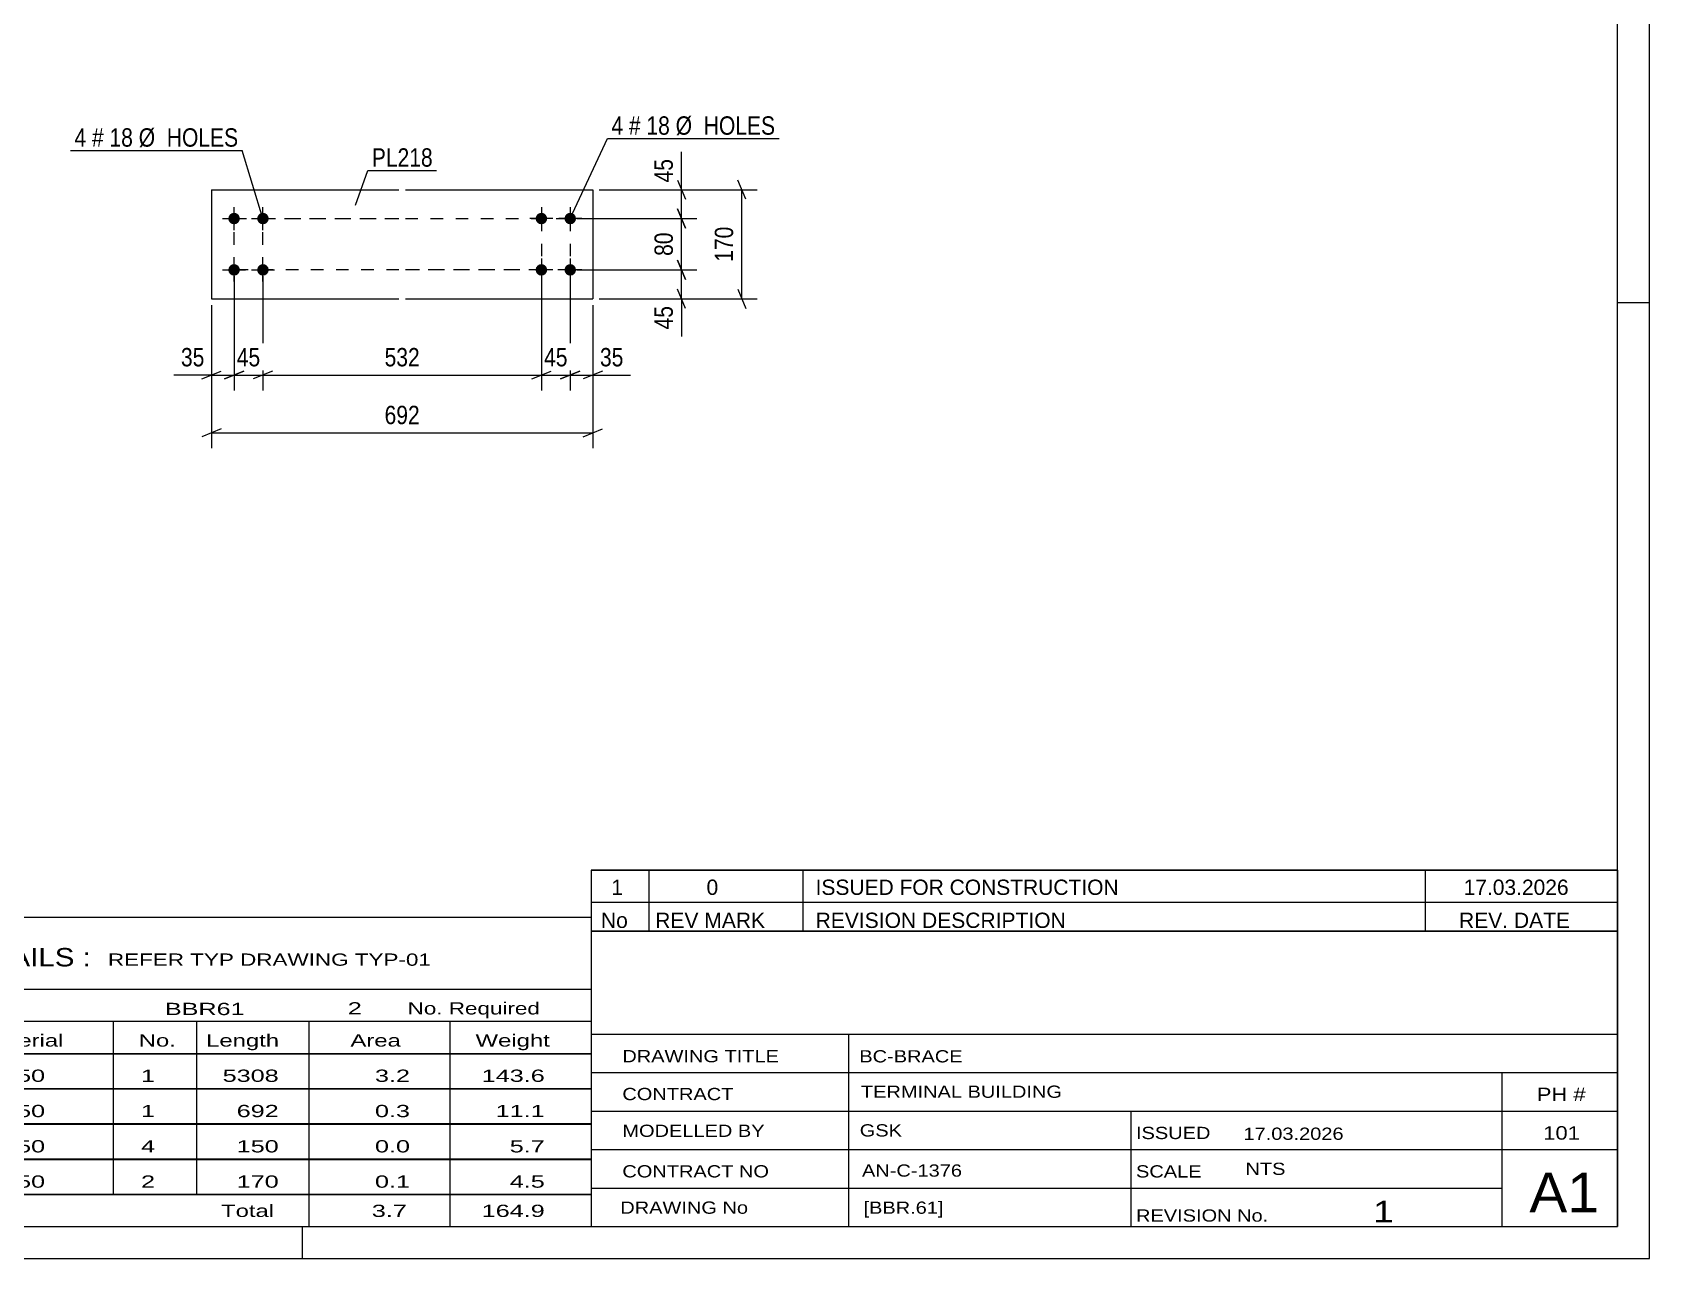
# Model space of a CAD drawing. Header units: millimetres. Extents: x 0 to 594, y 0 to 420.
# Drawn here: x 341.9 to 594, y 0 to 191.2 of the extents above; entities that cross this region are included whole.
import ezdxf

# ---------------------------------------------------------------- set-up
doc = ezdxf.new("R2010")
doc.units = ezdxf.units.MM
doc.linetypes.add('DXK_LINE_DOT2', pattern=[3.9198, 1.9599, -1.9599])
doc.styles.add('Arial Narrow', font='ARIALN.TTF', dxfattribs={"height": 0.2})

# ---------------------------------------------------------------- blocks, each defined once
blk = doc.blocks.new('Unknown-580610752-1130')
at = {"color": 5, "linetype": 'Continuous'}
for p, q in [((594, 0), (594, 420)), ((589, 5), (589, 415)), ((594, 149), (589, 149)), ((5, 5), (589, 5)), ((384, 0), (384, 5)), ((0, 0), (594, 0))]:
    blk.add_line(p, q, dxfattribs=at)
blk = doc.blocks.new('Part-580610752-3577 - 3576')
at = {"color": 2, "linetype": 'Continuous'}
for p, q in [((369.86, 166.63), (369.86, 149.63)), ((369.86, 166.63), (399.06, 166.63)), ((400.06, 166.63), (429.26, 166.63)), ((429.26, 166.63), (429.26, 149.63)), ((369.86, 149.63), (399.06, 149.63)), ((400.06, 149.63), (429.26, 149.63))]:
    blk.add_line(p, q, dxfattribs=at)
blk = doc.blocks.new('Bolt-580610752-3578 - 3576')
at = {"linetype": 'Continuous'}
for points in [[(421.26, 161.23, -1), (421.26, 163.03, -1)], [(425.76, 161.23, -1), (425.76, 163.03, -1)], [(421.26, 153.23, -1), (421.26, 155.03, -1)], [(425.76, 153.23, -1), (425.76, 155.03, -1)]]:
    blk.add_hatch(color=1, dxfattribs=at).paths.add_polyline_path(points)
at = {"color": 1, "linetype": 'Continuous'}
for p, q in [((421.26, 163.93), (421.26, 160.33)), ((425.76, 163.93), (425.76, 160.33)), ((423.06, 162.13), (419.46, 162.13)), ((427.56, 162.13), (423.96, 162.13)), ((423.06, 154.13), (419.46, 154.13)), ((421.26, 155.93), (421.26, 152.33)), ((427.56, 154.13), (423.96, 154.13)), ((425.76, 155.93), (425.76, 152.33))]:
    blk.add_line(p, q, dxfattribs=at)
blk = doc.blocks.new('Bolt-580610752-3579 - 3576')
at = {"linetype": 'Continuous'}
for points in [[(373.36, 163.03, -1), (373.36, 161.23, -1)], [(377.86, 163.03, -1), (377.86, 161.23, -1)], [(373.36, 155.03, -1), (373.36, 153.23, -1)], [(377.86, 155.03, -1), (377.86, 153.23, -1)]]:
    blk.add_hatch(color=1, dxfattribs=at).paths.add_polyline_path(points)
at = {"color": 1, "linetype": 'Continuous'}
for p, q in [((373.36, 160.33), (373.36, 163.93)), ((377.86, 160.33), (377.86, 163.93)), ((371.56, 162.13), (375.16, 162.13)), ((376.06, 162.13), (379.66, 162.13)), ((371.56, 154.13), (375.16, 154.13)), ((373.36, 152.33), (373.36, 155.93)), ((376.06, 154.13), (379.66, 154.13)), ((377.86, 152.33), (377.86, 155.93))]:
    blk.add_line(p, q, dxfattribs=at)
blk = doc.blocks.new('Rectangle-580610752-3797 - 3576')
at = {"color": 1, "linetype": 'DXK_LINE_DOT2'}
for p, q in [((373.36, 162.13), (399.06, 162.13)), ((373.36, 154.13), (373.36, 162.13)), ((400.06, 162.13), (425.76, 162.13)), ((425.76, 162.13), (425.76, 154.13)), ((399.06, 154.13), (373.36, 154.13)), ((425.76, 154.13), (400.06, 154.13))]:
    blk.add_line(p, q, dxfattribs=at)
blk = doc.blocks.new('Rectangle-580610752-3807 - 3576')
at = {"color": 1, "linetype": 'DXK_LINE_DOT2'}
for p, q in [((377.86, 162.13), (399.06, 162.13)), ((377.86, 154.13), (377.86, 162.13)), ((400.06, 162.13), (421.26, 162.13)), ((421.26, 162.13), (421.26, 154.13)), ((399.06, 154.13), (377.86, 154.13)), ((421.26, 154.13), (400.06, 154.13))]:
    blk.add_line(p, q, dxfattribs=at)
blk = doc.blocks.new('StraightDimension-580610752-3624 - 3576')
at = {"color": 7, "linetype": 'Continuous'}
for p, q in [((430.26, 166.63), (454.9, 166.63)), ((453.1, 165.13), (451.9, 168.13)), ((452.5, 149.63), (452.5, 166.63)), ((430.26, 149.63), (454.9, 149.63)), ((451.9, 151.13), (453.1, 148.13))]:
    blk.add_line(p, q, dxfattribs=at)
at = {"color": 0}
blk.add_wipeout([(451.75, 161.48), (447.55, 161.48), (447.55, 154.79), (451.75, 154.79)], dxfattribs=at)
at = {"color": 3, "style": 'Arial Narrow'}
blk.add_text('170', height=2.863, rotation=90.0002, dxfattribs=at).set_placement((451.15, 155.39))
blk = doc.blocks.new('StraightDimension-580610752-3584 - 3576')
at = {"color": 7, "linetype": 'Continuous'}
for p, q in [((425.76, 153.13), (425.76, 135.34)), ((429.26, 148.63), (429.26, 135.34)), ((424.26, 137.14), (427.26, 138.34)), ((425.76, 137.74), (429.26, 137.74)), ((430.76, 138.34), (427.76, 137.14))]:
    blk.add_line(p, q, dxfattribs=at)
at = {"color": 0}
blk.add_wipeout([(434.64, 138.49), (434.64, 142.69), (429.79, 142.69), (429.79, 138.49)], dxfattribs=at)
at = {"color": 7, "linetype": 'Continuous'}
blk.add_line((429.26, 137.74), (435.17, 137.74), dxfattribs=at)
blk.add_line((429.26, 137.74), (435.17, 137.74), dxfattribs=at)
at = {"color": 3, "style": 'Arial Narrow'}
blk.add_text('35', height=2.863, dxfattribs=at).set_placement((430.39, 139.09))
blk = doc.blocks.new('StraightDimension-580610752-3585 - 3576')
at = {"color": 7, "linetype": 'Continuous'}
for p, q in [((421.26, 153.13), (421.26, 135.34)), ((425.76, 153.13), (425.76, 135.34)), ((419.76, 137.14), (422.76, 138.34)), ((421.26, 137.74), (425.76, 137.74)), ((427.26, 138.34), (424.26, 137.14))]:
    blk.add_line(p, q, dxfattribs=at)
at = {"color": 0}
blk.add_wipeout([(425.94, 138.49), (425.94, 142.69), (421.08, 142.69), (421.08, 138.49)], dxfattribs=at)
at = {"color": 3, "style": 'Arial Narrow'}
blk.add_text('45', height=2.863, dxfattribs=at).set_placement((421.68, 139.09))
blk = doc.blocks.new('StraightDimension-580610752-3586 - 3576')
at = {"color": 7, "linetype": 'Continuous'}
for p, q in [((377.86, 153.13), (377.86, 135.34)), ((421.26, 153.13), (421.26, 135.34)), ((379.36, 138.34), (376.36, 137.14)), ((377.86, 137.74), (421.26, 137.74)), ((419.76, 137.14), (422.76, 138.34))]:
    blk.add_line(p, q, dxfattribs=at)
at = {"color": 0}
blk.add_wipeout([(402.9, 138.49), (402.9, 142.69), (396.22, 142.69), (396.22, 138.49)], dxfattribs=at)
at = {"color": 3, "style": 'Arial Narrow'}
blk.add_text('532', height=2.863, dxfattribs=at).set_placement((396.82, 139.09))
blk = doc.blocks.new('StraightDimension-580610752-3587 - 3576')
at = {"color": 7, "linetype": 'Continuous'}
for p, q in [((373.36, 153.13), (373.36, 135.34)), ((377.86, 153.13), (377.86, 135.34)), ((371.86, 137.14), (374.86, 138.34)), ((373.36, 137.74), (377.86, 137.74)), ((379.36, 138.34), (376.36, 137.14))]:
    blk.add_line(p, q, dxfattribs=at)
at = {"color": 0}
blk.add_wipeout([(378.04, 138.49), (378.04, 142.69), (373.18, 142.69), (373.18, 138.49)], dxfattribs=at)
at = {"color": 3, "style": 'Arial Narrow'}
blk.add_text('45', height=2.863, dxfattribs=at).set_placement((373.78, 139.09))
blk = doc.blocks.new('StraightDimension-580610752-3588 - 3576')
at = {"color": 7, "linetype": 'Continuous'}
for p, q in [((373.36, 153.13), (373.36, 135.34)), ((369.86, 148.63), (369.86, 135.34)), ((368.36, 137.14), (371.36, 138.34)), ((369.86, 137.74), (373.36, 137.74)), ((374.86, 138.34), (371.86, 137.14))]:
    blk.add_line(p, q, dxfattribs=at)
at = {"color": 0}
blk.add_wipeout([(369.34, 138.49), (369.34, 142.69), (364.48, 142.69), (364.48, 138.49)], dxfattribs=at)
at = {"color": 7, "linetype": 'Continuous'}
blk.add_line((369.86, 137.74), (363.95, 137.74), dxfattribs=at)
blk.add_line((369.86, 137.74), (363.95, 137.74), dxfattribs=at)
at = {"color": 3, "style": 'Arial Narrow'}
blk.add_text('35', height=2.863, dxfattribs=at).set_placement((365.08, 139.09))
blk = doc.blocks.new('StraightDimension-580610752-3604 - 3576')
at = {"color": 7, "linetype": 'Continuous'}
for p, q in [((369.86, 148.63), (369.86, 126.33)), ((429.26, 148.63), (429.26, 126.33)), ((371.36, 129.33), (368.36, 128.13)), ((369.86, 128.73), (429.26, 128.73)), ((427.76, 128.13), (430.76, 129.33))]:
    blk.add_line(p, q, dxfattribs=at)
at = {"color": 0}
blk.add_wipeout([(402.9, 129.48), (402.9, 133.68), (396.22, 133.68), (396.22, 129.48)], dxfattribs=at)
at = {"color": 3, "style": 'Arial Narrow'}
blk.add_text('692', height=2.863, dxfattribs=at).set_placement((396.82, 130.08))
blk = doc.blocks.new('StraightDimension-580610752-3772 - 3576')
at = {"color": 7, "linetype": 'Continuous'}
for p, q in [((430.26, 166.63), (445.5, 166.63)), ((442.5, 168.13), (443.7, 165.13)), ((443.1, 162.13), (443.1, 166.63)), ((426.76, 162.13), (445.5, 162.13)), ((443.7, 160.63), (442.5, 163.63))]:
    blk.add_line(p, q, dxfattribs=at)
at = {"color": 0}
blk.add_wipeout([(442.35, 172.02), (438.15, 172.02), (438.15, 167.16), (442.35, 167.16)], dxfattribs=at)
at = {"color": 7, "linetype": 'Continuous'}
blk.add_line((443.1, 166.63), (443.1, 172.54), dxfattribs=at)
blk.add_line((443.1, 166.63), (443.1, 172.54), dxfattribs=at)
at = {"color": 3, "style": 'Arial Narrow'}
blk.add_text('45', height=2.863, rotation=90.0002, dxfattribs=at).set_placement((441.75, 167.76))
blk = doc.blocks.new('StraightDimension-580610752-3773 - 3576')
at = {"color": 7, "linetype": 'Continuous'}
for p, q in [((426.76, 162.13), (445.5, 162.13)), ((442.5, 163.63), (443.7, 160.63)), ((443.1, 154.13), (443.1, 162.13)), ((426.76, 154.13), (445.5, 154.13)), ((443.7, 152.63), (442.5, 155.63))]:
    blk.add_line(p, q, dxfattribs=at)
at = {"color": 0}
blk.add_wipeout([(442.35, 160.56), (438.15, 160.56), (438.15, 155.71), (442.35, 155.71)], dxfattribs=at)
at = {"color": 3, "style": 'Arial Narrow'}
blk.add_text('80', height=2.863, rotation=90.0002, dxfattribs=at).set_placement((441.75, 156.31))
blk = doc.blocks.new('StraightDimension-580610752-3774 - 3576')
at = {"color": 7, "linetype": 'Continuous'}
for p, q in [((426.76, 154.13), (445.5, 154.13)), ((442.5, 155.63), (443.7, 152.63)), ((443.1, 149.63), (443.1, 154.13)), ((430.26, 149.63), (445.5, 149.63)), ((443.7, 148.13), (442.5, 151.13))]:
    blk.add_line(p, q, dxfattribs=at)
at = {"color": 0}
blk.add_wipeout([(442.35, 149.11), (438.15, 149.11), (438.15, 144.25), (442.35, 144.25)], dxfattribs=at)
at = {"color": 7, "linetype": 'Continuous'}
blk.add_line((443.1, 149.63), (443.1, 143.73), dxfattribs=at)
blk.add_line((443.1, 149.63), (443.1, 143.73), dxfattribs=at)
at = {"color": 3, "style": 'Arial Narrow'}
blk.add_text('45', height=2.863, rotation=90.0002, dxfattribs=at).set_placement((441.75, 144.85))
blk = doc.blocks.new('Unknown-580610752-4542')
at = {"color": 7, "linetype": 'Continuous'}
for p, q in [((429, 51.05), (429, 5)), ((429, 51.05), (589, 51.05)), ((589, 51), (589, 5)), ((429, 35), (589, 35)), ((469.14, 35), (469.14, 5)), ((429, 29), (589, 29)), ((571, 5.05), (571, 29.05)), ((429, 23), (589, 23)), ((513.14, 23), (513.14, 5)), ((429, 17), (589, 17)), ((429, 11), (571, 11)), ((429, 5), (589, 5))]:
    blk.add_line(p, q, dxfattribs=at)
at = {"color": 7, "style": 'Arial Narrow'}
for s, height, width, p in [('DRAWING TITLE', 1.9089, 1.425378, (433.88, 30.61)), ('BC-BRACE', 1.909, 1.425378, (470.81, 30.59)), ('CONTRACT', 1.909, 1.425378, (433.88, 24.71)), ('TERMINAL BUILDING', 1.9089, 1.425378, (471.06, 25.07)), ('MODELLED BY', 1.9089, 1.425378, (433.88, 18.98)), ('GSK', 1.909, 1.425378, (470.88, 19.04)), ('ISSUED', 1.909, 1.425378, (513.94, 18.64)), ('17.03.2026', 1.909, 1.425378, (530.69, 18.52)), ('CONTRACT NO', 1.9089, 1.425378, (433.88, 12.66)), ('AN-C-1376', 1.909, 1.425378, (471.23, 12.78)), ('SCALE', 1.909, 1.425378, (513.94, 12.65)), ('A1', 6.204, 1.25, (575.24, 7.2)), ('DRAWING No', 1.909, 1.425378, (433.56, 7)), ('[BBR.61]', 1.909, 1.425378, (471.46, 6.99)), ('REVISION No.', 1.9089, 1.425378, (513.94, 5.77)), ('1', 3.34, 1.5, (550.91, 5.68))]:
    blk.add_text(s, height=height, dxfattribs=dict(at, width=width)).set_placement(p)
at = {"color": 7, "linetype": 'Continuous', "style": 'Arial Narrow'}
for s, height, width, p in [('PH #', 2.1, 1.42538, (576.4, 24.55)), ('101', 2.1, 1.42538, (577.41, 18.55)), ('NTS', 1.909, 1.425378, (531, 13.05))]:
    blk.add_text(s, height=height, dxfattribs=dict(at, width=width)).set_placement(p)
blk = doc.blocks.new('Unknown-580610752-4543')
at = {"color": 7, "linetype": 'Continuous'}
for p, q in [((429, 60.55), (589, 60.55)), ((589, 60.55), (429, 60.55)), ((429, 60.55), (429, 55.55)), ((438, 60.55), (438, 55.55)), ((462, 60.55), (462, 55.55)), ((559, 60.55), (559, 55.55)), ((589, 60.55), (589, 55.55)), ((429, 55.55), (589, 55.55)), ((429, 55.55), (429, 51.05)), ((429, 55.55), (589, 55.55)), ((438, 55.55), (438, 51.05)), ((462, 55.55), (462, 51.05)), ((559, 55.55), (559, 51.05)), ((589, 55.55), (589, 51.05)), ((589, 51.05), (429, 51.05))]:
    blk.add_line(p, q, dxfattribs=at)
at = {"color": 7, "linetype": 'Continuous', "style": 'Arial Narrow'}
for s, height, width, p in [('1', 2.39, 1.196471, (432.16, 56.7)), ('0', 2.39, 1.196471, (447, 56.7)), ('ISSUED FOR CONSTRUCTION', 2.3861, 1.196471, (464, 56.7)), ('17.03.2026', 2.386, 1.196471, (565, 56.7)), ('No', 2.386, 1.2, (430.54, 51.55)), ('REV MARK', 2.386, 1.2, (439, 51.55)), ('REVISION DESCRIPTION', 2.3861, 1.2, (464, 51.55)), ('REV. DATE', 2.386, 1.2, (564.28, 51.55))]:
    blk.add_text(s, height=height, dxfattribs=dict(at, width=width)).set_placement(p)
blk = doc.blocks.new('Unknown-580610752-4544')
at = {"color": 7, "linetype": 'Continuous'}
for p, q in [((269, 53.25), (429, 53.25)), ((269, 42), (269, 53.25)), ((429, 53.25), (429, 42)), ((269, 42), (429, 42)), ((269, 42), (269, 37)), ((429, 42), (429, 37)), ((269, 37), (429, 37)), ((269, 37), (269, 32)), ((293, 37), (293, 32)), ((328.5, 37), (328.5, 32)), ((354.5, 37), (354.5, 32)), ((367.5, 37), (367.5, 32)), ((385, 37), (385, 32)), ((407, 37), (407, 32)), ((429, 37), (429, 32)), ((269, 32), (429, 32)), ((269, 31.95), (269, 26.55)), ((269, 31.95), (429, 31.95)), ((293, 32), (293, 26.5)), ((328.5, 32), (328.5, 26.5)), ((354.5, 32), (354.5, 26.5)), ((367.5, 32), (367.5, 26.5)), ((385, 32), (385, 26.5)), ((407, 32), (407, 26.5)), ((429, 31.95), (429, 26.55)), ((269, 26.55), (429, 26.55)), ((269, 26.45), (269, 21.05)), ((269, 26.45), (429, 26.45)), ((293, 26.5), (293, 21)), ((328.5, 26.5), (328.5, 21)), ((354.5, 26.5), (354.5, 21)), ((367.5, 26.5), (367.5, 21)), ((385, 26.5), (385, 21)), ((407, 26.5), (407, 21)), ((429, 26.45), (429, 21.05)), ((269, 21.05), (429, 21.05)), ((269, 20.95), (269, 15.55)), ((269, 20.95), (429, 20.95)), ((293, 21), (293, 15.5)), ((328.5, 21), (328.5, 15.5)), ((354.5, 21), (354.5, 15.5)), ((367.5, 21), (367.5, 15.5)), ((385, 21), (385, 15.5)), ((407, 21), (407, 15.5)), ((429, 20.95), (429, 15.55)), ((269, 15.55), (429, 15.55)), ((269, 15.45), (269, 10.05)), ((269, 15.45), (429, 15.45)), ((293, 15.5), (293, 10)), ((328.5, 15.5), (328.5, 10)), ((354.5, 15.5), (354.5, 10)), ((367.5, 15.5), (367.5, 10)), ((385, 15.5), (385, 10)), ((407, 15.5), (407, 10)), ((429, 15.45), (429, 10.05)), ((269, 10.05), (429, 10.05)), ((269, 10), (429, 10)), ((269, 10), (269, 5)), ((385, 10), (385, 5)), ((407, 10), (407, 5)), ((429, 10), (429, 5)), ((269, 5), (429, 5))]:
    blk.add_line(p, q, dxfattribs=at)
at = {"color": 7, "style": 'Arial Narrow'}
for s, height, width, p in [('GENERAL NOTES & WELD DETAILS :', 2.8633, 1.4, (270.15, 45.56)), ('REFER TYP DRAWING TYP-01', 1.9089, 1.6, (353.7, 45.66)), ("MATERIAL LIST FOR ASSEMBLY MK'D", 1.9089, 1.6, (270.15, 38.06)), ('BBR61', 1.909, 1.794707, (362.57, 37.97)), ('2', 1.91, 1.794707, (391.08, 38.06)), ('No. Required', 1.9089, 1.6, (400.41, 38.06)), ('Mark', 1.909, 1.7, (270.34, 33)), ('Profile', 1.909, 1.7, (303.41, 33)), ('Material', 1.909, 1.7, (333.54, 33.06)), ('No.', 1.909, 1.7, (358.5, 33.06)), ('Length', 1.909, 1.7, (369, 33.06)), ('Area', 1.909, 1.7, (391.5, 33.06)), ('Weight', 1.909, 1.7, (411, 33.06))]:
    blk.add_text(s, height=height, dxfattribs=dict(at, width=width)).set_placement(p)
at = {"color": 7, "linetype": 'Continuous', "style": 'Arial Narrow'}
for s, height, width, p in [('BBR61', 1.909, 1.794707, (270.5, 27.56)), ('SHS150*6', 1.909, 1.794707, (295, 27.56)), ('E350', 1.909, 1.794707, (334.74, 27.56)), ('1', 1.91, 1.794707, (358.86, 27.56)), ('5308', 1.909, 1.794707, (371.58, 27.56)), ('3.2', 1.909, 1.794707, (395.32, 27.56)), ('143.6', 1.909, 1.794707, (411.96, 27.56)), ('PL218', 1.909, 1.794707, (270.5, 22.06)), ('PL12*170', 1.909, 1.794707, (295, 22.06)), ('E350', 1.909, 1.794707, (334.74, 22.06)), ('1', 1.91, 1.794707, (358.86, 22.06)), ('692', 1.909, 1.794707, (373.77, 22.06)), ('0.3', 1.909, 1.794707, (395.32, 22.06)), ('11.1', 1.909, 1.794707, (414.14, 22.06)), ('PL40', 1.909, 1.794707, (270.5, 16.56)), ('PL10*120', 1.909, 1.794707, (295, 16.56)), ('E350', 1.909, 1.794707, (334.74, 16.56)), ('4', 1.91, 1.794707, (358.86, 16.56)), ('150', 1.909, 1.794707, (373.77, 16.56)), ('0.0', 1.909, 1.794707, (395.32, 16.56)), ('5.7', 1.909, 1.794707, (416.33, 16.56)), ('PL98', 1.909, 1.794707, (270.5, 11.06)), ('PL10*170', 1.909, 1.794707, (295, 11.06)), ('E350', 1.909, 1.794707, (334.74, 11.06)), ('2', 1.91, 1.794707, (358.86, 11.06)), ('170', 1.909, 1.794707, (373.77, 11.06)), ('0.1', 1.909, 1.794707, (395.32, 11.06)), ('4.5', 1.909, 1.794707, (416.33, 11.06)), ('Total', 1.909, 1.7, (371.33, 6.5)), ('3.7', 1.909, 1.794707, (394.83, 6.5)), ('164.9', 1.909, 1.794707, (411.96, 6.5))]:
    blk.add_text(s, height=height, dxfattribs=dict(at, width=width)).set_placement(p)
blk = doc.blocks.new('Mark-580610752-3631 - 3576')
at = {"color": 0}
blk.add_wipeout([(350.31, 173.34), (350.31, 176.34), (348.48, 176.34), (348.48, 173.34)], dxfattribs=at)
blk.add_wipeout([(350.31, 173.34), (350.31, 176.34), (348.48, 176.34), (348.48, 173.34)], dxfattribs=at)
blk.add_wipeout([(353.04, 173.34), (353.04, 176.34), (351.21, 176.34), (351.21, 173.34)], dxfattribs=at)
blk.add_wipeout([(353.04, 173.34), (353.04, 176.34), (351.21, 176.34), (351.21, 173.34)], dxfattribs=at)
at = {"color": 3, "style": 'Arial Narrow'}
blk.add_text('4', height=2.86, dxfattribs=at).set_placement((348.48, 173.34))
at = {"color": 0}
blk.add_wipeout([(357.6, 173.34), (357.6, 176.34), (353.94, 176.34), (353.94, 173.34)], dxfattribs=at)
blk.add_wipeout([(357.6, 173.34), (357.6, 176.34), (353.94, 176.34), (353.94, 173.34)], dxfattribs=at)
at = {"color": 3, "style": 'Arial Narrow'}
blk.add_text('#', height=2.86, dxfattribs=at).set_placement((351.21, 173.34))
at = {"color": 0}
blk.add_wipeout([(374.02, 173.34), (374.02, 176.34), (358.5, 176.34), (358.5, 173.34)], dxfattribs=at)
blk.add_wipeout([(374.02, 173.34), (374.02, 176.34), (358.5, 176.34), (358.5, 173.34)], dxfattribs=at)
at = {"color": 7, "linetype": 'Continuous'}
for p in [(347.88, 172.74), (377.86, 162.13)]:
    blk.add_line(p, (374.62, 172.74), dxfattribs=at)
at = {"color": 3, "style": 'Arial Narrow'}
for s, p in [('18', (353.94, 173.34)), ('Ø  HOLES', (358.5, 173.34))]:
    blk.add_text(s, height=2.863, dxfattribs=at).set_placement(p)
blk = doc.blocks.new('Mark-580610752-3630 - 3576')
at = {"color": 0}
blk.add_wipeout([(434, 175.2), (434, 178.2), (432.18, 178.2), (432.18, 175.2)], dxfattribs=at)
blk.add_wipeout([(434, 175.2), (434, 178.2), (432.18, 178.2), (432.18, 175.2)], dxfattribs=at)
at = {"color": 7, "linetype": 'Continuous'}
blk.add_line((425.76, 162.13), (431.58, 174.6), dxfattribs=at)
at = {"color": 0}
blk.add_wipeout([(436.73, 175.2), (436.73, 178.2), (434.9, 178.2), (434.9, 175.2)], dxfattribs=at)
blk.add_wipeout([(436.73, 175.2), (436.73, 178.2), (434.9, 178.2), (434.9, 175.2)], dxfattribs=at)
at = {"color": 3, "style": 'Arial Narrow'}
blk.add_text('4', height=2.86, dxfattribs=at).set_placement((432.18, 175.2))
at = {"color": 0}
blk.add_wipeout([(441.29, 175.2), (441.29, 178.2), (437.63, 178.2), (437.63, 175.2)], dxfattribs=at)
blk.add_wipeout([(441.29, 175.2), (441.29, 178.2), (437.63, 178.2), (437.63, 175.2)], dxfattribs=at)
at = {"color": 3, "style": 'Arial Narrow'}
blk.add_text('#', height=2.86, dxfattribs=at).set_placement((434.9, 175.2))
at = {"color": 0}
blk.add_wipeout([(457.72, 175.2), (457.72, 178.2), (442.19, 178.2), (442.19, 175.2)], dxfattribs=at)
blk.add_wipeout([(457.72, 175.2), (457.72, 178.2), (442.19, 178.2), (442.19, 175.2)], dxfattribs=at)
at = {"color": 7, "linetype": 'Continuous'}
blk.add_line((431.58, 174.6), (458.32, 174.6), dxfattribs=at)
at = {"color": 3, "style": 'Arial Narrow'}
for s, p in [('18', (437.63, 175.2)), ('Ø  HOLES', (442.19, 175.2))]:
    blk.add_text(s, height=2.863, dxfattribs=at).set_placement(p)
blk = doc.blocks.new('Mark-580610752-3627 - 3576')
at = {"color": 0}
blk.add_wipeout([(404.33, 170.22), (404.33, 173.22), (394.83, 173.22), (394.83, 170.22)], dxfattribs=at)
blk.add_wipeout([(404.33, 170.22), (404.33, 173.22), (394.83, 173.22), (394.83, 170.22)], dxfattribs=at)
at = {"color": 30, "linetype": 'Continuous'}
for p, q in [((392.28, 164.23), (394.23, 169.62)), ((394.23, 169.62), (404.93, 169.62))]:
    blk.add_line(p, q, dxfattribs=at)
at = {"color": 3, "style": 'Arial Narrow'}
blk.add_text('PL218', height=2.863, dxfattribs=at).set_placement((394.83, 170.22))

msp = doc.modelspace()

# ---------------------------------------------------------------- block references
for name in ['Unknown-580610752-1130', 'Part-580610752-3577 - 3576', 'Bolt-580610752-3579 - 3576', 'Bolt-580610752-3578 - 3576', 'Rectangle-580610752-3797 - 3576', 'Rectangle-580610752-3807 - 3576', 'Unknown-580610752-4543', 'Unknown-580610752-4544', 'Unknown-580610752-4542']:
    msp.add_blockref(name, (0, 0))

# ---------------------------------------------------------------- next in the draw order: block references
for name in ['Mark-580610752-3631 - 3576', 'Mark-580610752-3627 - 3576', 'StraightDimension-580610752-3624 - 3576']:
    msp.add_blockref(name, (0, 0))

# ---------------------------------------------------------------- next in the draw order: block references
for name in ['StraightDimension-580610752-3772 - 3576', 'StraightDimension-580610752-3584 - 3576']:
    msp.add_blockref(name, (0, 0))

# ---------------------------------------------------------------- next in the draw order: block references
msp.add_blockref('StraightDimension-580610752-3585 - 3576', (0, 0))

# ---------------------------------------------------------------- next in the draw order: block references
for name in ['StraightDimension-580610752-3773 - 3576', 'StraightDimension-580610752-3586 - 3576']:
    msp.add_blockref(name, (0, 0))

# ---------------------------------------------------------------- next in the draw order: block references
for name in ['Mark-580610752-3630 - 3576', 'StraightDimension-580610752-3587 - 3576']:
    msp.add_blockref(name, (0, 0))

# ---------------------------------------------------------------- next in the draw order: block references
msp.add_blockref('StraightDimension-580610752-3588 - 3576', (0, 0))

# ---------------------------------------------------------------- next in the draw order: block references
msp.add_blockref('StraightDimension-580610752-3604 - 3576', (0, 0))

# ---------------------------------------------------------------- next in the draw order: block references
msp.add_blockref('StraightDimension-580610752-3774 - 3576', (0, 0))

doc.saveas('drawing.dxf')
